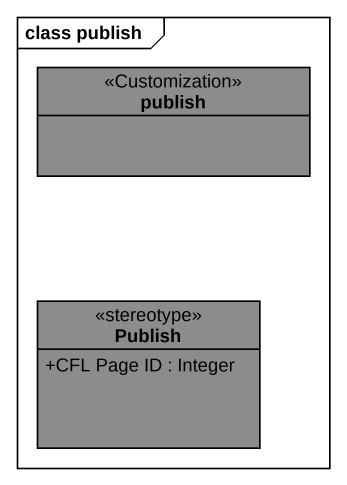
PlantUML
@startuml
mainframe class publish
hide circle
hide empty members
skinparam classAttributeIconSize 0
class publish <<Customization>> #8C8C8C
class Publish <<stereotype>> #8C8C8C {
  +CFL Page ID : Integer
}
@enduml
